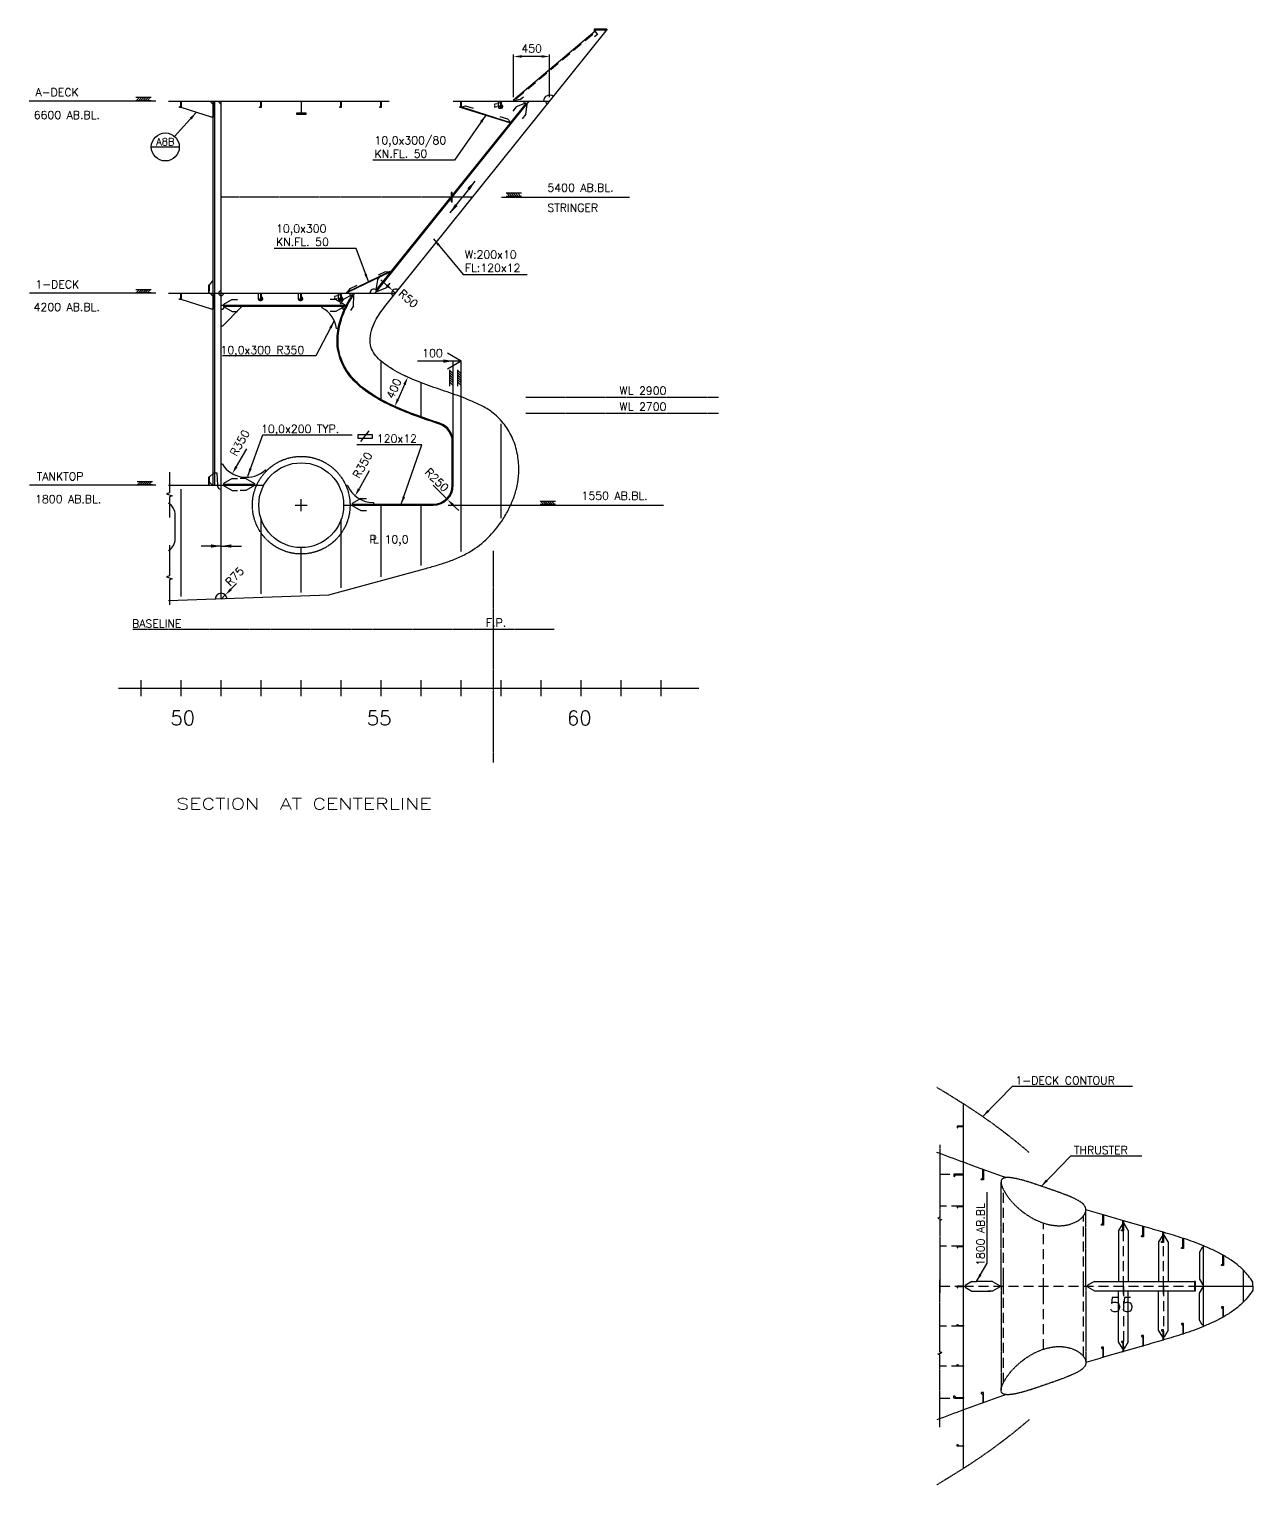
# Model space of a CAD drawing. Extents: x 53504 to 219407, y 25397 to 156081.
# Drawn here: x 164383 to 179676, y 85439 to 103633 of the extents above; entities that cross this region are included whole.
import ezdxf
from ezdxf.enums import TextEntityAlignment as Align

# ---------------------------------------------------------------- set-up
doc = ezdxf.new("R2010")
doc.units = 0
doc.header["$LTSCALE"] = 250
doc.linetypes.add('DASHED', pattern=[0.75, 0.5, -0.25])
doc.linetypes.add('PHANTOM', pattern=[2.1, 1.25, -0.2, 0.125, -0.2, 0.125, -0.2])
doc.layers.get('0').update_dxf_attribs({"linetype": 'CONTINUOUS'})
doc.layers.get('DEFPOINTS').update_dxf_attribs({"linetype": 'CONTINUOUS'})
for name, color, linetype in [('S0CO1', 1, 'CONTINUOUS'), ('S0CO2', 2, 'CONTINUOUS'), ('S0CO3', 3, 'CONTINUOUS'), ('S0CO5', 4, 'CONTINUOUS'), ('S0DA1', 1, 'DASHED'), ('S0DA2', 2, 'DASHED'), ('S0DA3', 3, 'DASHED'), ('S0PH1', 1, 'PHANTOM'), ('S0PH2', 2, 'PHANTOM'), ('S0TX2', 2, 'CONTINUOUS'), ('S0TX3', 3, 'CONTINUOUS')]:
    doc.layers.add(name, color=color, linetype=linetype)
doc.styles.add('18', font='romans', dxfattribs={"height": 180})
doc.styles.add('ROMANS', font='romans', dxfattribs={"height": 100})
doc.dimstyles.new('SHORT', dxfattribs={"dimscale": 0.5, "dimtxt": 2, "dimasz": 2, "dimexe": 0, "dimexo": 0, "dimgap": 100, "dimtad": 1, "dimdsep": 46, "dimtxsty": 'ROMANS', "dimblk1": 'PIL-1', "dimblk2": 'PIL-2', "dimsah": 1, "dimcen": 200, "dimclrd": 1, "dimclre": 1, "dimclrt": 2, "dimazin": 2, "dimtfac": 1, "dimtmove": 0, "dimatfit": 3, "dimfxl": 1, "dimtvp": 100, "dimtolj": 1, "dimarcsym": 0})
doc.dimstyles.get("Standard").update_dxf_attribs({"dimscale": 50, "dimtxt": 2, "dimasz": 2, "dimexe": 0.5, "dimexo": 1, "dimgap": 1, "dimtad": 1, "dimdsep": 46, "dimtxsty": 'ROMANS', "dimcen": 1.5, "dimclrd": 1, "dimclre": 1, "dimclrt": 2, "dimazin": 2, "dimtfac": 1, "dimtmove": 2, "dimatfit": 3, "dimfxl": 1, "dimtvp": 100, "dimtolj": 1, "dimarcsym": 0})

# ---------------------------------------------------------------- blocks, each defined once
blk = doc.blocks.new('HP80x7')
at = {"color": 0, "linetype": 'ByBlock'}
blk.add_lwpolyline([(17, -80, 0.773344), (19, -73), (8, -66, -0.267949), (6, -63), (6, 0), (0, 0), (0, -80), (17, -80)], format="xyb", dxfattribs=at)
blk = doc.blocks.new('snip')
at = {"color": 0, "linetype": 'ByBlock'}
for p, q in [((-75, -151), (-75, -221)), ((75, -151), (75, -221))]:
    blk.add_line(p, q, dxfattribs=at)
blk.add_lwpolyline([(75, -151), (13, -43), (-12, -43), (-75, -151)], dxfattribs=at)
blk = doc.blocks.new('HP-UTK-80-LUG')
at = {"color": 0, "linetype": 'ByBlock'}
for p, q in [((-86, -48), (-86, -54)), ((-86, -63), (-86, -69)), ((-54, -33), (-80, -40)), ((-54, -71), (-75, -77)), ((-6, -20), (-45, -30)), ((-6, -58), (-45, -69)), ((0, -10), (8, -2))]:
    blk.add_line(p, q, dxfattribs=at)
blk.add_lwpolyline([(-40, -6), (-40, -2), (-40, -48), (-40, -69, 0.414214), (-19, -90), (0, -90, 1), (0, -48)], format="xyb", dxfattribs=at)
for centre, start, end in [((-77, -48), 105, 180), ((-77, -69), 180, 285)]:
    blk.add_arc(centre, 8.33, start, end, dxfattribs=at)
blk = doc.blocks.new('HP-UTK-80-O')
at = {"color": 0, "linetype": 'ByBlock'}
blk.add_line((0, -10), (8, -2), dxfattribs=at)
blk.add_lwpolyline([(-40, -6), (-40, -2), (-40, -48), (-40, -69, 0.414214), (-19, -90), (0, -90, 1), (0, -48)], format="xyb", dxfattribs=at)
blk = doc.blocks.new('KNE250')
at = {"layer": 'S0CO1', "color": 0}
blk.add_lwpolyline([(40, 0), (250, 0), (250, -15), (15, -250), (0, -250), (0, -40, 0.414214)], format="xyb", close=True, dxfattribs=at)
blk = doc.blocks.new('SNIP-1')
at = {"color": 0, "linetype": 'PHANTOM'}
blk.add_lwpolyline([(0, 0), (0, -5), (87, -55), (287, -55)], dxfattribs=at)
blk = doc.blocks.new('HP160x7')
at = {"color": 0}
blk.add_lwpolyline([(0, 0), (0, -160), (23, -160, 0.767327), (26, -149), (10, -140, -0.267949), (7, -134), (7, 0)], format="xyb", close=True, dxfattribs=at)
blk = doc.blocks.new('DET2')
at = {"layer": 'S0TX3', "color": 1}
blk.add_line((-175, 0), (175, 0), dxfattribs=at)
blk.add_circle((0, 0), 175, dxfattribs=at)
at = {"layer": 'S0TX3', "color": 2, "style": 'ROMANS'}
for tag, p in [('DET1', (0, 20)), ('DET2', (0, -120))]:
    blk.add_attdef(tag, text='', height=90, dxfattribs=at).set_placement(p, align=Align.CENTER)
blk = doc.blocks.new('*X7')
at = {"color": 0}
for p, q in [((13410, 17177), (13450, 17217)), ((13439, 17177), (13479, 17217)), ((13467, 17177), (13507, 17217)), ((13495, 17177), (13535, 17217)), ((13523, 17177), (13563, 17217)), ((13552, 17177), (13592, 17217))]:
    blk.add_line(p, q, dxfattribs=at)
blk = doc.blocks.new('TYKK')
at = {"layer": 'S0CO1'}
for p, q in [((-2.04, 0.82), (2.04, 0.82)), ((-2.04, 0), (2.04, 0))]:
    blk.add_line(p, q, dxfattribs=at)
at = {"layer": 'S0CO1', "xscale": 0.0204, "yscale": 0.0204, "zscale": 0.0204}
blk.add_blockref('*X7', (-275.41, -350.41), dxfattribs=at)
blk = doc.blocks.new('*D190')
at = {"layer": 'DEFPOINTS', "color": 0, "transparency": 16777216}
for p in [(169433, 97933), (169610, 97756)]:
    blk.add_point(p, dxfattribs=at)
at = {"layer": 'S0CO1', "color": 1, "lineweight": -2, "transparency": 16777216}
for p, q in [((169433, 97933), (169610, 97756)), ((169680, 97685), (169751, 97615))]:
    blk.add_line(p, q, dxfattribs=at)
at = {"layer": 'S0CO1', "color": 1, "transparency": 16777216}
blk.add_solid([(169692, 97697), (169669, 97674), (169610, 97756)], dxfattribs=at)
at = {"layer": 'S0CO1', "color": 2, "transparency": 16777216, "insert": (169478, 97998), "char_height": 100, "attachment_point": 5, "rotation": 314.9086, "style": 'ROMANS'}
blk.add_mtext('\\A1;R250', dxfattribs=at)
blk = doc.blocks.new('*D191')
at = {"layer": 'DEFPOINTS', "color": 0, "transparency": 16777216}
for p in [(169115, 99284), (168953, 98918), (168953, 98918)]:
    blk.add_point(p, dxfattribs=at)
at = {"layer": 'S0CO1', "color": 1, "lineweight": -2, "transparency": 16777216}
for p, q in [((169074, 99192), (168993, 99009)), ((169069, 99304), (169092, 99294)), ((168907, 98938), (168930, 98928))]:
    blk.add_line(p, q, dxfattribs=at)
at = {"layer": 'S0CO1', "color": 1, "transparency": 16777216}
for points in [[(169059, 99199), (169089, 99185), (169115, 99284)], [(168978, 99016), (169008, 99002), (168953, 98918)]]:
    blk.add_solid(points, dxfattribs=at)
at = {"layer": 'S0CO1', "color": 2, "transparency": 16777216, "insert": (168942, 99141), "char_height": 100, "attachment_point": 5, "rotation": 66.1479, "style": 'ROMANS'}
blk.add_mtext('\\A1;400', dxfattribs=at)
blk = doc.blocks.new('PIL-1')
at = {"color": 0, "linetype": 'ByBlock'}
for q in [(173, 100), (173, -100), (546, 0)]:
    blk.add_line((0, 0), q, dxfattribs=at)
blk = doc.blocks.new('PIL-2')
at = {"color": 0, "linetype": 'ByBlock'}
blk.add_line((0, 0), (-250, 0), dxfattribs=at)
blk.add_solid([(-125, 21), (-125, -21), (0, 0)], dxfattribs=at)
blk = doc.blocks.new('*D192')
at = {"layer": 'DEFPOINTS', "color": 0, "transparency": 16777216}
for p in [(169683, 99484), (169783, 98986), (169683, 98471)]:
    blk.add_point(p, dxfattribs=at)
at = {"layer": 'S0CO1', "color": 1, "lineweight": -2, "transparency": 16777216}
for p, q in [((169682, 99484), (169252, 99484)), ((169683, 98471), (169683, 99484)), ((169783, 99484), (169683, 99484)), ((169783, 98986), (169783, 99484)), ((169784, 99484), (169785, 99484))]:
    blk.add_line(p, q, dxfattribs=at)
at = {"layer": 'S0CO1', "color": 1, "lineweight": -2, "transparency": 16777216, "rotation": 180}
blk.add_blockref('PIL-1', (169783, 99484), dxfattribs=at)
at = {"layer": 'S0CO1', "color": 1, "lineweight": -2, "transparency": 16777216}
blk.add_blockref('PIL-2', (169683, 99484), dxfattribs=at)
at = {"layer": 'S0CO1', "color": 2, "transparency": 16777216, "insert": (169424, 99584), "char_height": 100, "attachment_point": 5, "style": 'ROMANS'}
blk.add_mtext('\\A1;100', dxfattribs=at)
blk = doc.blocks.new('PILC')
at = {"color": 1, "linetype": 'ByBlock'}
blk.add_line((0, 0), (-250, 0), dxfattribs=at)
blk.add_solid([(-125, 21), (-125, -21), (0, 0)], dxfattribs=at)
blk = doc.blocks.new('PILD')
at = {"color": 1, "linetype": 'ByBlock'}
blk.add_line((0, 0), (250, 0), dxfattribs=at)
blk.add_solid([(125, 21), (125, -21), (0, 0)], dxfattribs=at)
blk = doc.blocks.new('PLT-MOT')
at = {"layer": 'S0CO1'}
for name, p in [('PILC', (-2, 0)), ('PILD', (3, 0))]:
    blk.add_blockref(name, p, dxfattribs=at)
blk = doc.blocks.new('PLDIM2')
at = {"layer": 'S0TX2', "style": 'ROMANS'}
for s, p in [('P', (-19, 0)), ('L', (23, 0))]:
    blk.add_text(s, height=100, dxfattribs=at).set_placement(p)
blk.add_attdef('XX.X', (168, -1), '', height=100, dxfattribs=at)
blk = doc.blocks.new('FLST-2')
at = {"layer": 'S0TX2', "color": 1}
for p, q in [((-222, 65), (-117, 198)), ((-256, 101), (-256, 151)), ((-256, 151), (-81, 151)), ((-81, 101), (-256, 101)), ((-81, 151), (-81, 101))]:
    blk.add_line(p, q, dxfattribs=at)
at = {"layer": 'S0TX2', "style": 'ROMANS'}
blk.add_attdef('FL.ST', (-20, 50), '', height=100, dxfattribs=at)
blk = doc.blocks.new('PLT-FORBI')
at = {"layer": 'S0CO1'}
for name, p in [('PILD', (-250, 0)), ('PILC', (250, 0))]:
    blk.add_blockref(name, p, dxfattribs=at)
blk = doc.blocks.new('*D193')
at = {"layer": 'DEFPOINTS', "color": 0, "transparency": 16777216}
for p in [(168926, 100367), (168963, 100333)]:
    blk.add_point(p, dxfattribs=at)
at = {"layer": 'S0CO1', "color": 1, "lineweight": -2, "transparency": 16777216}
for p, q in [((168851, 100433), (168777, 100500)), ((168963, 100333), (168926, 100367))]:
    blk.add_line(p, q, dxfattribs=at)
at = {"layer": 'S0CO1', "color": 1, "transparency": 16777216}
blk.add_solid([(168862, 100446), (168840, 100421), (168926, 100367)], dxfattribs=at)
at = {"layer": 'S0CO1', "color": 2, "transparency": 16777216, "insert": (169123, 100264), "char_height": 100, "attachment_point": 5, "rotation": 318.2509, "style": 'ROMANS'}
blk.add_mtext('\\A1;R50', dxfattribs=at)
blk = doc.blocks.new('*D194')
at = {"layer": 'DEFPOINTS', "color": 0, "transparency": 16777216}
for p in [(166783, 96507), (166835, 96561)]:
    blk.add_point(p, dxfattribs=at)
at = {"layer": 'S0CO1', "color": 1, "lineweight": -2, "transparency": 16777216}
for p, q in [((166905, 96633), (166974, 96705)), ((166783, 96507), (166835, 96561))]:
    blk.add_line(p, q, dxfattribs=at)
at = {"layer": 'S0CO1', "color": 1, "transparency": 16777216}
blk.add_solid([(166893, 96644), (166917, 96621), (166835, 96561)], dxfattribs=at)
at = {"layer": 'S0CO1', "color": 2, "transparency": 16777216, "insert": (166951, 96792), "char_height": 100, "attachment_point": 5, "rotation": 45.949, "style": 'ROMANS'}
blk.add_mtext('\\A1;R75', dxfattribs=at)
blk = doc.blocks.new('*D195')
at = {"layer": 'DEFPOINTS', "color": 0, "transparency": 16777216}
for p in [(170438, 103291), (170438, 102733), (170888, 102733)]:
    blk.add_point(p, dxfattribs=at)
at = {"layer": 'S0CO1', "color": 1, "lineweight": -2, "transparency": 16777216}
for p, q in [((170438, 102783), (170438, 103316)), ((170788, 103291), (170538, 103291)), ((170888, 102783), (170888, 103316))]:
    blk.add_line(p, q, dxfattribs=at)
at = {"layer": 'S0CO1', "color": 1, "transparency": 16777216}
for points in [[(170538, 103308), (170538, 103275), (170438, 103291)], [(170788, 103308), (170788, 103275), (170888, 103291)]]:
    blk.add_solid(points, dxfattribs=at)
at = {"layer": 'S0CO1', "color": 2, "transparency": 16777216, "insert": (170663, 103391), "char_height": 100, "attachment_point": 5, "style": 'ROMANS'}
blk.add_mtext('\\A1;450', dxfattribs=at)
blk = doc.blocks.new('*D196')
at = {"layer": 'DEFPOINTS', "color": 0, "transparency": 16777216}
for p in [(167099, 98389), (166923, 98078)]:
    blk.add_point(p, dxfattribs=at)
at = {"layer": 'S0CO1', "color": 1, "lineweight": -2, "transparency": 16777216}
blk.add_line((167099, 98389), (166972, 98165), dxfattribs=at)
at = {"layer": 'S0CO1', "color": 1, "transparency": 16777216}
blk.add_solid([(166958, 98173), (166987, 98157), (166923, 98078)], dxfattribs=at)
at = {"layer": 'S0CO1', "color": 2, "transparency": 16777216, "insert": (167015, 98462), "char_height": 100, "attachment_point": 5, "rotation": 60.6207, "style": 'ROMANS'}
blk.add_mtext('\\A1;R350', dxfattribs=at)
blk = doc.blocks.new('*D197')
at = {"layer": 'DEFPOINTS', "color": 0, "transparency": 16777216}
for p in [(168633, 98112), (168457, 97800)]:
    blk.add_point(p, dxfattribs=at)
at = {"layer": 'S0CO1', "color": 1, "lineweight": -2, "transparency": 16777216}
blk.add_line((168633, 98112), (168506, 97887), dxfattribs=at)
at = {"layer": 'S0CO1', "color": 1, "transparency": 16777216}
blk.add_solid([(168492, 97896), (168521, 97879), (168457, 97800)], dxfattribs=at)
at = {"layer": 'S0CO1', "color": 2, "transparency": 16777216, "insert": (168549, 98184), "char_height": 100, "attachment_point": 5, "rotation": 60.6207, "style": 'ROMANS'}
blk.add_mtext('\\A1;R350', dxfattribs=at)
blk = doc.blocks.new('HP120x8')
at = {"color": 0}
blk.add_lwpolyline([(0, 0), (0, -120), (24, -120, 0.767327), (27, -109), (10, -99, -0.267949), (8, -95), (8, 0)], format="xyb", close=True, dxfattribs=at)

msp = doc.modelspace()

# ---------------------------------------------------------------- linework, layer by layer
at = {"color": 0, "linetype": 'Continuous'}
for p, q in [((176558.523, 87822.93), (176558.523, 88022.93)), ((177058.523, 87822.93), (177058.523, 88022.93)), ((177558.523, 87822.93), (177558.523, 88022.93)), ((178058.523, 87822.93), (178058.523, 88022.93)), ((178558.523, 87822.93), (178558.523, 88022.93)), ((179058.523, 87822.93), (179058.523, 88022.93)), ((179558.523, 87822.93), (179558.523, 88022.93))]:
    msp.add_line(p, q, dxfattribs=at)
at = {"layer": 'S0CO1', "color": 0}
for p, q in [((170437.767, 102750.493), (171453.642, 103605.598)), ((168706.916, 100333.241), (170631.409, 102733.241)), ((168721.489, 100370.596), (170592.575, 102703.993)), ((169783.275, 102653.241), (170397.073, 102460.186)), ((169785.675, 102660.872), (170399.473, 102467.818)), ((170437.767, 102750.493), (170437.767, 102733.241)), ((170286.71, 101533.241), (171883.825, 101533.241)), ((165968.436, 100333.241), (164385.992, 100333.241)), ((168041.666, 100171.241), (168041.666, 100151.241)), ((168244.28, 99887.488), (168224.582, 99890.947)), ((166798.275, 98195.241), (166783.275, 98195.241)), ((167338.155, 98123.704), (167349.678, 98112.302)), ((165968.436, 97933.241), (164385.992, 97933.241)), ((166783.275, 97933.241), (167315.942, 97933.241)), ((166810.391, 97945.241), (167199.742, 97945.241)), ((168363.443, 97928.812), (168345.025, 97921.016)), ((167783.275, 97608.241), (167783.275, 97758.241)), ((168685.758, 97715.241), (168685.758, 97695.241)), ((167708.275, 97683.241), (167858.275, 97683.241)), ((169621.41, 97683.241), (172309.932, 97683.241)), ((177998.523, 88563.677), (177998.523, 87982.93)), ((178118.523, 88563.677), (178118.523, 87982.93)), ((178498.523, 88419.328), (178498.523, 87982.93)), ((178618.523, 88419.328), (178618.523, 87982.93)), ((176367.868, 87981.075), (176220.633, 87981.075)), ((177694.808, 87982.93), (178958.523, 87982.93)), ((176220.633, 87861.075), (176395.78, 87861.075)), ((177694.808, 87862.93), (178958.523, 87862.93)), ((177998.523, 87282.184), (177998.523, 87862.93)), ((178118.523, 87282.184), (178118.523, 87862.93)), ((178498.523, 87426.532), (178498.523, 87862.93)), ((178618.523, 87426.532), (178618.523, 87862.93))]:
    msp.add_line(p, q, dxfattribs=at)
for points in [[(171453.642, 103605.598), (171485.31, 103566.905), (171448.665, 103536.914)], [(166683.275, 102733.241), (166683.275, 102533.241), (166663.275, 102533.241), (166283.275, 102653.241)], [(170437.767, 102750.493), (170444.964, 102743.461), (170523.913, 102756.387), (170559.56, 102785.562)], [(166683.275, 100483.241), (166672.123, 100483.241), (166633.275, 100433.241), (166633.275, 100363.241)], [(168351.535, 100333.241), (168351.535, 100346.948), (168893.447, 100606.981), (168904.061, 100598.369)], [(168366.239, 100344.695), (168886.004, 100594.101)], [(166683.275, 100333.241), (166683.275, 100133.241), (166663.275, 100133.241), (166283.275, 100253.241)], [(179058.523, 88404.885), (179043.523, 88404.885), (179008.523, 88348.36), (179008.523, 88010.827), (179049.219, 87939.039), (179058.523, 87939.039)], [(179058.523, 87440.976), (179043.523, 87440.976), (179008.523, 87497.5), (179008.523, 87835.033), (179049.219, 87906.822), (179058.523, 87906.822)]]:
    msp.add_lwpolyline(points, dxfattribs=at)
at = {"layer": 'S0CO1', "color": 0, "flags": 128}
for points in [[(166683.275, 100333.241), (166683.275, 102733.241)], [(166703.275, 100333.241), (166703.275, 102733.241)], [(166683.275, 97933.241), (166683.275, 100333.241)], [(166703.275, 97933.241), (166703.275, 100333.241)], [(166783.275, 100183.241), (168347.851, 100183.241)], [(166810.391, 100171.241), (168322.513, 100171.241)]]:
    msp.add_lwpolyline(points, dxfattribs=at)
at = {"layer": 'S0CO1', "color": 0}
for points in [[(166633.275, 100333.241), (166633.275, 100433.241), (166625.275, 100433.241), (166625.275, 100333.241)], [(166633.275, 97933.241), (166633.275, 98033.241), (166625.275, 98033.241), (166625.275, 97933.241)]]:
    msp.add_lwpolyline(points, close=True, dxfattribs=at)
at = {"layer": 'S0CO1', "color": 0, "flags": 128}
for points in [[(168420.391, 97695.241), (169433.275, 97695.241, 0.414213562), (169671.275, 97933.241), (169671.275, 98471.165, 0.315727967), (169514.327, 98694.938, 0.000357478), (169509.793, 98696.458, -0.005625), (169235.707, 98791.542, -0.017773), (168947.937, 98906.721, -0.04215), (168640.84, 99074.705, -0.024785), (168525.894, 99159.279, -0.054326), (168391.668, 99295.418, -0.068981), (168282.768, 99480.431, -0.098877), (168231.275, 99738.222, -0.071149), (168265.85, 99980.042, -0.046315), (168340.802, 100169.54, -0.030762), (168421.335, 100306.757, -0.000460436), (168423.453, 100309.898, -0.000460436)], [(168313.275, 97683.241), (169433.275, 97683.241, 0.414213562), (169683.275, 97933.241), (169683.275, 98471.165, 0.315884126), (169518.28, 98706.269, 0.000367818), (169513.598, 98707.838, -0.005625), (169239.768, 98802.834, -0.017773), (168952.789, 98917.696, -0.04215), (168647.464, 99084.711, -0.024785), (168533.475, 99168.581, -0.054326), (168401.075, 99302.868, -0.068981), (168293.847, 99485.04, -0.098877), (168243.275, 99738.222, -0.071149), (168277.369, 99976.679, -0.046315), (168351.505, 100164.114, -0.030762), (168431.291, 100300.058, -0.004922108), (168454.092, 100333.241, -0.004922108)]]:
    msp.add_lwpolyline(points, format="xyb", dxfattribs=at)
at = {"layer": 'S0CO1', "color": 0, "linetype": 'Continuous'}
for points in [[(166136.173, 98096.1), (166136.173, 97836.882), (166101.829, 97824.382), (166170.516, 97799.382), (166136.173, 97786.882), (166136.173, 97527.664)], [(166135.489, 97184.968), (166135.489, 96799.148), (166101.146, 96786.648), (166169.833, 96761.648), (166135.489, 96749.148), (166135.489, 96437.19)]]:
    msp.add_lwpolyline(points, dxfattribs=at)
at = {"layer": 'S0CO1', "color": 0}
for points in [[(166743.277, 97933.241), (166733.277, 98083.241), (166688.277, 98083.241), (166633.275, 98033.241), (166633.275, 97963.241, -0.414213562), (166663.275, 97933.241)], [(166126.135, 97116.668, 0.258394427), (166208.275, 97264.999), (166208.275, 97558.241, 0.258394427), (166126.135, 97706.572, 0.258394427)]]:
    msp.add_lwpolyline(points, format="xyb", dxfattribs=at)
for centre, radius, start, end in [((171603.842, 103626.241), 30, 179.999994, 231.2749331), ((170887.768, 102733.241), 75, 51.2738807, 180), ((166683.275, 102733.241), 30, 180, 270), ((166783.275, 102733.241), 30, 180, 270), ((166783.275, 102733.241), 30, 180, 270), ((166783.275, 102733.241), 30, 180, 270), ((170616.028, 102733.241), 50, 180, 231.2748514), ((170887.768, 102733.241), 50, 180, 231.2748514), ((166683.275, 100333.241), 30, 180, 270), ((166783.275, 100333.241), 30, 90, 0), ((168439.636, 100333.241), 50, 180, 235.748862), ((168691.535, 100333.241), 50, 51.2748514, 180), ((168963.275, 100333.241), 50, 51.2748283, 231.016195), ((167873.726, 99839.24), 354.645, 8.3836384, 61.612969), ((168341.666, 100171.241), 50, 180, 244.3166588), ((167098.688, 98389.451), 357.723, 212.8817093, 312.022307), ((166783.275, 97933.241), 50, 180, 270), ((168685.758, 98065.241), 350, 202.9418014, 270), ((166783.275, 96507.108), 75, 1.9644587, 181.9644587)]:
    msp.add_arc(centre, radius, start, end, dxfattribs=at)
at = {"layer": 'S0CO2', "color": 0}
for points in [[(167723.275, 102571.241), (167843.275, 102571.241), (167843.275, 102583.241), (167723.275, 102583.241)], [(169657.163, 101473.241), (169669.163, 101473.241), (169669.163, 101593.241), (169657.163, 101593.241)], [(178946.523, 87862.93), (178958.523, 87862.93), (178958.523, 87982.93), (178946.523, 87982.93)]]:
    msp.add_lwpolyline(points, close=True, dxfattribs=at)
for points in [[(176308.523, 89379.18), (176308.523, 89251.808), (176288.023, 89251.808, -0.767326988), (176285.023, 89263.004), (176299.023, 89272.53, 0.267949192), (176301.523, 89276.861), (176301.523, 89379.18)], [(177808.523, 88812.526), (177808.523, 88685.154), (177788.023, 88685.154, -0.767326988), (177785.023, 88696.35), (177799.023, 88705.876, 0.267949192), (177801.523, 88710.206), (177801.523, 88812.526)], [(178058.523, 88740.235), (178058.523, 88612.863), (178038.023, 88612.863, -0.767326988), (178035.023, 88624.059), (178049.023, 88633.585, 0.267949192), (178051.523, 88637.915), (178051.523, 88740.235)], [(178308.629, 88668.422), (178308.629, 88541.049), (178288.129, 88541.049, -0.767326988), (178285.129, 88552.246), (178299.129, 88561.772, 0.267949192), (178301.629, 88566.102), (178301.629, 88668.422)], [(178558.523, 88595.886), (178558.523, 88468.514), (178538.023, 88468.514, -0.767326988), (178535.023, 88479.71), (178549.023, 88489.236, 0.267949192), (178551.523, 88493.567), (178551.523, 88595.886)], [(178809.23, 88518.935), (178809.23, 88391.563), (178788.73, 88391.563, -0.767326988), (178785.73, 88402.759), (178799.73, 88412.285, 0.267949192), (178802.23, 88416.615), (178802.23, 88518.935)], [(179308.523, 88306.993), (179308.523, 88179.621), (179288.023, 88179.621, -0.767326988), (179285.023, 88190.817), (179299.023, 88200.343, 0.267949192), (179301.523, 88204.673), (179301.523, 88306.993)], [(179308.523, 87538.867), (179308.523, 87666.24), (179288.023, 87666.24, 0.767326988), (179285.023, 87655.043), (179299.023, 87645.517, -0.267949192), (179301.523, 87641.187), (179301.523, 87538.867)], [(178558.523, 87249.974), (178558.523, 87377.346), (178538.023, 87377.346, 0.767326988), (178535.023, 87366.15), (178549.023, 87356.624, -0.267949192), (178551.523, 87352.294), (178551.523, 87249.974)], [(178809.23, 87326.926), (178809.23, 87454.298), (178788.73, 87454.298, 0.767326988), (178785.73, 87443.102), (178799.73, 87433.575, -0.267949192), (178802.23, 87429.245), (178802.23, 87326.926)], [(177808.523, 87033.334), (177808.523, 87160.707), (177788.023, 87160.707, 0.767326988), (177785.023, 87149.51), (177799.023, 87139.984, -0.267949192), (177801.523, 87135.654), (177801.523, 87033.334)], [(178058.523, 87105.625), (178058.523, 87232.998), (178038.023, 87232.998, 0.767326988), (178035.023, 87221.801), (178049.023, 87212.275, -0.267949192), (178051.523, 87207.945), (178051.523, 87105.625)], [(178308.629, 87177.439), (178308.629, 87304.811), (178288.129, 87304.811, 0.767326988), (178285.129, 87293.615), (178299.129, 87284.089, -0.267949192), (178301.629, 87279.758), (178301.629, 87177.439)], [(176308.523, 86466.68), (176308.523, 86594.052), (176288.023, 86594.052, 0.767326988), (176285.023, 86582.856), (176299.023, 86573.33, -0.267949192), (176301.523, 86569), (176301.523, 86466.68)]]:
    msp.add_lwpolyline(points, format="xyb", close=True, dxfattribs=at)
at = {"layer": 'S0CO3', "color": 0, "flags": 128}
for points in [[(168783.275, 99002.125), (168783.275, 99481.033)], [(169283.275, 98787.278), (169283.275, 99213.556)], [(169783.275, 97104.753), (169783.275, 98986.207)], [(170283.275, 97522.312), (170283.275, 98700.113)], [(166283.275, 96539.987), (166283.275, 97883.241)], [(168783.275, 96788.788), (168783.275, 97683.241)], [(169283.275, 96928.955), (169283.275, 97683.241)], [(167283.275, 96574.287), (167283.275, 97507.457)], [(168283.275, 96648.62), (168283.275, 97507.457)], [(167783.275, 96591.437), (167783.275, 97153.241)]]:
    msp.add_lwpolyline(points, dxfattribs=at)
at = {"layer": 'S0CO5', "color": 0}
for p, q in [((167783.275, 102733.241), (167783.275, 102583.241)), ((169925.522, 101533.241), (169670.522, 101533.241)), ((176058.523, 85644.227), (176058.523, 90201.634)), ((179058.523, 87419.016), (179058.523, 88426.845)), ((179558.523, 87725.219), (179558.523, 88120.641)), ((178958.523, 87922.93), (179675.982, 87922.93))]:
    msp.add_line(p, q, dxfattribs=at)
at = {"layer": 'S0CO5', "color": 0, "flags": 128}
for points in [[(166126.135, 96492.853), (168128.275, 96562.131), (169323.275, 96888.241, 0.00445), (169480.246, 96932.581, 0.01636), (169635.238, 96983.41, 0.022316), (169785.769, 97046.033, 0.034242), (169928.275, 97125.241, 0.057672), (170138.451, 97299.05, 0.048581), (170307.275, 97513.241, 0.028422), (170387.599, 97655.627, 0.034209), (170449.51, 97806.93, 0.037115), (170489.275, 97965.431, 0.042923), (170503.275, 98128.241, 0.048516), (170483.92, 98327.272, 0.054965), (170424.115, 98518.089, 0.05818), (170323.131, 98690.515, 0.064678), (170183.275, 98833.241, 0.046818), (170048.494, 98920.166, 0.020439), (169903.275, 98988.241, 0.0187), (169640.441, 99087.194, -0.005625), (169375.111, 99179.241, -0.017773), (169114.527, 99283.539, -0.04215), (168868.275, 99418.241, -0.024785), (168786.201, 99478.629, -0.054326), (168714.662, 99551.189, -0.068981), (168663.162, 99638.686, -0.098877), (168643.275, 99738.241, -0.071149), (168661.338, 99864.571, -0.046315), (168708.275, 99983.241, -0.030762), (168763.168, 100076.769, -0.016483), (168826.633, 100164.704, -0.009352), (168894.58, 100249.276, 0.004923), (168963.275, 100333.241), (171609.455, 103633.241)], [(176591.215, 89278.658), (176558.523, 89290.129, -0.001454), (176372.978, 89356.022, -0.001365), (176187.793, 89422.93), (176058.523, 89470.31, -0.002221072), (175725.249, 89594.803, -0.002221072)], [(179675.982, 87922.93), (179675.982, 87972.93, 0.053613), (179558.523, 88120.641, 0.038332), (179449.105, 88215.69, 0.027182), (179328.213, 88295.636, 0.021619), (179200.039, 88363.463, 0.01047), (179067.777, 88422.93), (179063.152, 88424.891), (179058.523, 88426.845, 0.02215), (178810.908, 88518.418, 0.006063), (178558.523, 88595.886, 0.001597), (178308.629, 88668.422), (178058.523, 88740.235), (177823.363, 88808.21, -0.001604), (177588.523, 88877.281)], [(179675.982, 87922.93), (179675.982, 87872.93, -0.053613), (179558.523, 87725.219, -0.038332), (179449.105, 87630.17, -0.027182), (179328.213, 87550.224, -0.021619), (179200.039, 87482.397, -0.01047), (179067.777, 87422.93), (179063.152, 87420.969), (179058.523, 87419.016, -0.02215), (178810.908, 87327.442, -0.006063), (178558.523, 87249.974, -0.001597), (178308.629, 87177.439), (178058.523, 87105.625), (177823.363, 87037.651, 0.001604), (177588.523, 86968.58)], [(176591.215, 86567.203), (176558.523, 86555.731, 0.001454), (176372.978, 86489.838, 0.001365), (176187.793, 86422.93), (176058.523, 86375.551, 0.002221072), (175725.249, 86251.057, 0.002221072)]]:
    msp.add_lwpolyline(points, format="xyb", dxfattribs=at)
for points in [[(166126.135, 102733.241), (168883.275, 102733.241)], [(166783.275, 96507.108), (166783.275, 102733.241)], [(169683.275, 102733.241), (170887.768, 102733.241)], [(166126.135, 100333.241), (168963.275, 100333.241)], [(166126.135, 97933.241), (166783.275, 97933.241)]]:
    msp.add_lwpolyline(points, dxfattribs=at)
at = {"layer": 'S0CO5', "color": 0}
msp.add_circle((167783.275, 97683.241), 530, dxfattribs=at)
at = {"layer": 'S0DA1', "color": 0}
for p, q in [((170470.517, 102764.374), (171459.975, 103597.859)), ((176034.523, 88922.93), (175763.254, 88922.93)), ((176034.523, 88422.93), (175763.254, 88422.93)), ((176034.523, 87422.93), (175763.254, 87422.93)), ((176034.523, 86922.93), (175763.254, 86922.93))]:
    msp.add_line(p, q, dxfattribs=at)
at = {"layer": 'S0DA2', "color": 0}
for p, q in [((176558.523, 86716.053), (176558.523, 89129.808)), ((177558.523, 87044.865), (177558.523, 88800.995)), ((177058.523, 87134.788), (177058.523, 88711.073)), ((178058.523, 87922.93), (178058.523, 88740.235)), ((178558.523, 87922.93), (178558.523, 88595.886)), ((178058.523, 87922.93), (178058.523, 87105.625)), ((178558.523, 87922.93), (178558.523, 87249.974))]:
    msp.add_line(p, q, dxfattribs=at)
at = {"layer": 'S0DA3', "color": 0}
for p, q in [((175763.254, 89322.93), (176058.523, 89322.93)), ((175763.254, 87922.93), (176058.523, 87922.93)), ((176058.523, 87922.93), (178958.523, 87922.93)), ((175763.254, 86522.93), (176058.523, 86522.93))]:
    msp.add_line(p, q, dxfattribs=at)
at = {"layer": 'S0PH1', "color": 0, "ltscale": 0.02}
for p, q in [((170590.448, 99033.241), (172998.194, 99033.241)), ((170590.448, 98833.241), (172998.194, 98833.241)), ((170183.275, 97114.412), (170183.275, 94469.161)), ((165679.618, 96133.241), (170942.292, 96133.241)), ((176528.523, 87922.93), (176528.523, 89224.088)), ((177588.523, 87922.93), (177588.523, 88877.281)), ((176528.523, 87922.93), (176528.523, 86621.773)), ((177588.523, 87922.93), (177588.523, 86968.58))]:
    msp.add_line(p, q, dxfattribs=at)
at = {"layer": 'S0PH1', "color": 0, "ltscale": 0.02, "flags": 128}
for points in [[(176878.437, 89593.485, 0.01728236), (176518.523, 89883.342, 0.018682), (176067.623, 90195.824, 0.008122695), (175725.249, 90406.874, 0.008122695)], [(176878.437, 86252.375, -0.01728236), (176518.523, 85962.519, -0.018682), (176067.623, 85650.037, -0.008122695), (175725.249, 85438.986, -0.008122695)]]:
    msp.add_lwpolyline(points, format="xyb", dxfattribs=at)
at = {"layer": 'S0PH1', "color": 0, "ltscale": 0.02}
for points in [[(175763.254, 89687.15), (175763.254, 88782.323), (175737.496, 88772.948), (175789.012, 88754.198), (175763.254, 88744.823), (175763.254, 87839.997)], [(175763.254, 86158.71), (175763.254, 87063.537), (175737.496, 87072.912), (175789.012, 87091.662), (175763.254, 87101.037), (175763.254, 88005.864)]]:
    msp.add_lwpolyline(points, dxfattribs=at)
at = {"layer": 'S0PH1', "color": 0, "ltscale": 0.02, "flags": 128}
for points in [[(177588.541, 88876.902), (177588.134, 88885.577), (177586.949, 88893.797), (177584.978, 88901.865), (177582.343, 88909.455), (177579.004, 88916.786), (177577.332, 88919.889), (177575.552, 88922.93), (177571.814, 88928.697), (177567.627, 88934.399), (177563.265, 88939.716), (177558.523, 88944.949), (177554.017, 88949.482), (177549.34, 88953.843), (177543.771, 88958.693), (177537.875, 88963.475), (177532.004, 88967.952), (177525.855, 88972.406), (177515.791, 88979.267), (177505.035, 88986.092), (177498.601, 88989.936), (177491.98, 88993.715), (177479.806, 89000.356), (177468.384, 89006.326), (177456.517, 89012.268), (177442.623, 89018.956), (177428.148, 89025.676), (177413.328, 89032.3), (177398.05, 89038.862), (177381.986, 89045.554), (177365.435, 89052.308), (177352.088, 89057.65), (177338.523, 89062.986), (177320.834, 89069.836), (177302.748, 89076.742), (177284.293, 89083.689), (177265.498, 89090.659), (177246.39, 89097.639), (177226.998, 89104.614), (177213.043, 89109.565), (177199.025, 89114.481), (177179.07, 89121.43), (177158.931, 89128.434), (177138.642, 89135.481), (177118.232, 89142.551), (177097.732, 89149.645), (177078.103, 89156.422), (177058.523, 89163.176), (177037.939, 89170.251), (177017.382, 89177.284), (176996.89, 89184.263), (176976.49, 89191.179), (176956.213, 89198.023), (176937.674, 89204.253), (176919.363, 89210.381), (176899.603, 89216.878), (176880.084, 89223.096), (176860.834, 89229.037), (176841.882, 89234.699), (176823.257, 89240.086), (176804.988, 89245.201), (176791.619, 89248.838), (176778.523, 89252.314), (176761.256, 89256.725), (176744.437, 89260.799), (176732.011, 89263.669), (176719.916, 89266.349), (176704.334, 89269.546), (176689.287, 89272.288), (176674.902, 89274.594), (176667.623, 89275.644), (176660.529, 89276.594), (176647.234, 89278.106), (176636.566, 89279.034), (176625.922, 89279.708), (176614.355, 89279.99), (176603.459, 89279.678), (176597.185, 89279.245), (176591.191, 89278.655), (176585.238, 89277.873), (176579.341, 89276.878), (176573.47, 89275.602), (176567.707, 89274), (176563.062, 89272.43), (176558.523, 89270.589), (176552.791, 89267.701), (176547.39, 89264.28), (176542.646, 89260.45), (176540.25, 89258.076), (176538.043, 89255.546), (176534.648, 89250.727), (176531.937, 89245.493), (176530.002, 89240.091), (176528.892, 89235.116), (176528.507, 89223.601)], [(176528.523, 89224.088), (176528.922, 89216.596), (176529.701, 89209.521), (176530.886, 89202.409), (176532.291, 89196.012), (176534.009, 89189.613), (176535.894, 89183.478), (176538.043, 89177.075), (176542.32, 89165.554), (176544.812, 89159.382), (176547.498, 89153.101), (176552.715, 89141.658), (176558.523, 89129.808), (176561.109, 89124.787), (176563.75, 89119.795), (176571.5, 89105.758), (176579.424, 89092.257), (176587.945, 89078.576), (176597.767, 89063.626), (176606.134, 89051.417), (176614.902, 89039.104), (176626.502, 89023.483), (176638.754, 89007.728), (176650.591, 88993.172), (176662.9, 88978.68), (176676.898, 88962.978), (176691.472, 88947.482), (176703.715, 88935.085), (176716.257, 88922.93), (176724.234, 88915.468), (176732.306, 88908.114), (176748.685, 88893.67), (176765.623, 88879.324), (176783, 88865.196), (176800.795, 88851.317), (176818.978, 88837.724), (176837.523, 88824.445), (176856.402, 88811.507), (176875.388, 88799.062), (176894.568, 88787.043), (176914.269, 88775.37), (176934.187, 88764.339), (176954.293, 88753.954), (176974.556, 88744.216), (176994.947, 88735.126), (177015.433, 88726.682), (177035.984, 88718.882), (177047.279, 88714.872), (177058.523, 88711.073), (177079.111, 88704.652), (177099.666, 88698.954), (177120.16, 88693.961), (177140.56, 88689.658), (177160.836, 88686.029), (177180.959, 88683.055), (177196.519, 88681.179), (177212.056, 88679.67), (177231.644, 88678.383), (177250.97, 88677.868), (177270.007, 88678.091), (177288.722, 88679.018), (177307.093, 88680.614), (177325.088, 88682.843), (177342.679, 88685.667), (177355.58, 88688.15), (177368.361, 88690.959), (177384.83, 88695.14), (177400.804, 88699.85), (177416.265, 88705.043), (177427.207, 88709.108), (177437.994, 88713.442), (177452.08, 88719.693), (177465.57, 88726.411), (177478.447, 88733.536), (177490.474, 88740.867), (177496.404, 88744.736), (177502.144, 88748.652), (177513.074, 88756.637), (177521.283, 88763.146), (177529.23, 88769.906), (177538.338, 88778.371), (177546.025, 88786.286), (177553.297, 88794.528), (177555.943, 88797.736), (177558.523, 88800.995), (177564.392, 88808.996), (177569.806, 88817.263), (177574.72, 88825.885), (177576.965, 88830.353), (177579.004, 88834.793), (177581.181, 88840.086), (177583.115, 88845.449), (177584.789, 88850.924), (177586.16, 88856.458), (177587.703, 88865.365), (177588.289, 88871.323), (177588.523, 88877.281)], [(176528.523, 86621.773), (176528.922, 86629.265), (176529.701, 86636.339), (176530.886, 86643.452), (176532.291, 86649.848), (176534.009, 86656.247), (176535.894, 86662.382), (176538.043, 86668.786), (176542.32, 86680.307), (176544.812, 86686.478), (176547.498, 86692.76), (176552.715, 86704.202), (176558.523, 86716.053), (176561.109, 86721.073), (176563.75, 86726.066), (176571.5, 86740.102), (176579.424, 86753.603), (176587.945, 86767.285), (176597.767, 86782.235), (176606.134, 86794.443), (176614.902, 86806.757), (176626.502, 86822.378), (176638.754, 86838.133), (176650.591, 86852.688), (176662.9, 86867.18), (176676.898, 86882.883), (176691.472, 86898.379), (176703.715, 86910.775), (176716.257, 86922.93), (176724.234, 86930.392), (176732.306, 86937.746), (176748.685, 86952.19), (176765.623, 86966.536), (176783, 86980.665), (176800.795, 86994.543), (176818.978, 87008.137), (176837.523, 87021.416), (176856.402, 87034.353), (176875.388, 87046.799), (176894.568, 87058.818), (176914.269, 87070.491), (176934.187, 87081.522), (176954.293, 87091.906), (176974.556, 87101.644), (176994.947, 87110.734), (177015.433, 87119.178), (177035.984, 87126.979), (177047.279, 87130.988), (177058.523, 87134.788), (177079.111, 87141.208), (177099.666, 87146.907), (177120.16, 87151.9), (177140.56, 87156.202), (177160.836, 87159.831), (177180.959, 87162.805), (177196.519, 87164.682), (177212.056, 87166.191), (177231.644, 87167.477), (177250.97, 87167.992), (177270.007, 87167.769), (177288.722, 87166.842), (177307.093, 87165.246), (177325.088, 87163.017), (177342.679, 87160.193), (177355.58, 87157.711), (177368.361, 87154.902), (177384.83, 87150.72), (177400.804, 87146.01), (177416.265, 87140.817), (177427.207, 87136.752), (177437.994, 87132.418), (177452.08, 87126.167), (177465.57, 87119.45), (177478.447, 87112.324), (177490.474, 87104.994), (177496.404, 87101.124), (177502.144, 87097.209), (177513.074, 87089.223), (177521.283, 87082.715), (177529.23, 87075.955), (177538.338, 87067.49), (177546.025, 87059.574), (177553.297, 87051.332), (177555.943, 87048.124), (177558.523, 87044.865), (177564.392, 87036.864), (177569.806, 87028.597), (177574.72, 87019.976), (177576.965, 87015.507), (177579.004, 87011.068), (177581.181, 87005.775), (177583.115, 87000.412), (177584.789, 86994.937), (177586.16, 86989.402), (177587.703, 86980.495), (177588.289, 86974.538), (177588.523, 86968.58)], [(177588.541, 86968.959), (177588.134, 86960.284), (177586.949, 86952.064), (177584.978, 86943.995), (177582.343, 86936.406), (177579.004, 86929.075), (177577.332, 86925.972), (177575.552, 86922.93), (177571.814, 86917.163), (177567.627, 86911.461), (177563.265, 86906.144), (177558.523, 86900.912), (177554.017, 86896.378), (177549.34, 86892.017), (177543.771, 86887.168), (177537.875, 86882.385), (177532.004, 86877.908), (177525.855, 86873.454), (177515.791, 86866.593), (177505.035, 86859.769), (177498.601, 86855.924), (177491.98, 86852.145), (177479.806, 86845.504), (177468.384, 86839.535), (177456.517, 86833.593), (177442.623, 86826.904), (177428.148, 86820.184), (177413.328, 86813.56), (177398.05, 86806.998), (177381.986, 86800.306), (177365.435, 86793.553), (177352.088, 86788.21), (177338.523, 86782.874), (177320.834, 86776.024), (177302.748, 86769.118), (177284.293, 86762.172), (177265.498, 86755.201), (177246.39, 86748.221), (177226.998, 86741.246), (177213.043, 86736.295), (177199.025, 86731.379), (177179.07, 86724.43), (177158.931, 86717.426), (177138.642, 86710.379), (177118.232, 86703.309), (177097.732, 86696.215), (177078.103, 86689.438), (177058.523, 86682.685), (177037.939, 86675.61), (177017.382, 86668.577), (176996.89, 86661.597), (176976.49, 86654.681), (176956.213, 86647.837), (176937.674, 86641.607), (176919.363, 86635.48), (176899.603, 86628.982), (176880.084, 86622.764), (176860.834, 86616.824), (176841.882, 86611.161), (176823.257, 86605.774), (176804.988, 86600.659), (176791.619, 86597.023), (176778.523, 86593.547), (176761.256, 86589.136), (176744.437, 86585.062), (176732.011, 86582.192), (176719.916, 86579.511), (176704.334, 86576.314), (176689.287, 86573.573), (176674.902, 86571.267), (176667.623, 86570.216), (176660.529, 86569.267), (176647.234, 86567.755), (176636.566, 86566.827), (176625.922, 86566.152), (176614.355, 86565.871), (176603.459, 86566.182), (176597.185, 86566.616), (176591.191, 86567.205), (176585.238, 86567.987), (176579.341, 86568.982), (176573.47, 86570.258), (176567.707, 86571.861), (176563.062, 86573.431), (176558.523, 86575.272), (176552.791, 86578.16), (176547.39, 86581.58), (176542.646, 86585.411), (176540.25, 86587.784), (176538.043, 86590.315), (176534.648, 86595.133), (176531.937, 86600.367), (176530.002, 86605.769), (176528.892, 86610.744), (176528.507, 86622.26)]]:
    msp.add_lwpolyline(points, dxfattribs=at)
at = {"layer": 'S0PH1', "color": 0, "ltscale": 0.02}
msp.add_circle((167783.275, 97683.241), 610, dxfattribs=at)
at = {"layer": 'S0PH2', "color": 0, "ltscale": 0.02}
msp.add_line((169641.312, 101533.241), (166783.275, 101533.241), dxfattribs=at)
at = {"layer": 'S0TX2', "color": 0}
msp.add_line((165968.436, 102733.241), (164382.992, 102733.241), dxfattribs=at)
at = {"layer": 'S0TX2', "color": 0, "linetype": 'Continuous'}
for p, q in [((165500.852, 95398.17), (172752.445, 95398.17)), ((165783.275, 95298.17), (165783.275, 95498.17)), ((166283.275, 95298.17), (166283.275, 95498.17)), ((166783.275, 95298.17), (166783.275, 95498.17)), ((167283.275, 95298.17), (167283.275, 95498.17)), ((167783.275, 95298.17), (167783.275, 95498.17)), ((168283.275, 95298.17), (168283.275, 95498.17)), ((168783.275, 95298.17), (168783.275, 95498.17)), ((169283.275, 95298.17), (169283.275, 95498.17)), ((169783.275, 95298.17), (169783.275, 95498.17)), ((170283.275, 95298.17), (170283.275, 95498.17)), ((170783.275, 95298.17), (170783.275, 95498.17)), ((171283.275, 95298.17), (171283.275, 95498.17)), ((171783.275, 95298.17), (171783.275, 95498.17)), ((172283.275, 95298.17), (172283.275, 95498.17))]:
    msp.add_line(p, q, dxfattribs=at)

# ---------------------------------------------------------------- block references
at = {"layer": 'S0CO1', "color": 0}
for name, p, xscale, yscale, zscale, rotation in [('SNIP-1', (169785.675, 102660.872), -0.5, 0.5, 0.5, 162.5403487047521), ('SNIP-1', (170399.473, 102467.818), 0.5, 0.5, 0.5, 162.540348704774), ('SNIP-1', (168885.463, 100595.228), 0.5000000000013753, 0.5000000000013753, 0.5000000000013753, 205.6337319524478), ('SNIP-1', (168365.698, 100345.822), -0.5000000000013753, 0.5, 0.5, 205.6337319524479), ('TYKK', (169683.275, 99273.431), 50, 50, 50, 90), ('TYKK', (169783.275, 99273.431), 50, 50, 50, 90), ('snip', (176044.075, 87921.075), 0.7999999999992724, 0.7999999999992724, 0.7999999999992724, 90), ('snip', (176544.426, 87921.075), -0.7999999999992724, 0.7999999999992724, 0.8, 270), ('snip', (177574.075, 87922.93), 0.7999999999992724, 0.7999999999992724, 0.7999999999992724, 90), ('snip', (178558.523, 87249.974), -0.8000000000029103, 0.7999999999992724, 0.8, 180), ('snip', (178058.523, 87105.625), -0.8000000000029103, 0.7999999999992724, 0.8, 180)]:
    msp.add_blockref(name, p, dxfattribs=dict(at, xscale=xscale, yscale=yscale, zscale=zscale, rotation=rotation))
for name, p in [('HP-UTK-80-LUG', (170283.275, 102733.241)), ('HP-UTK-80-O', (167283.275, 100333.241)), ('HP-UTK-80-O', (167783.275, 100333.241)), ('HP-UTK-80-LUG', (168283.275, 100333.241)), ('KNE250', (166783.275, 100171.241)), ('PLT-MOT', (166783.275, 97172.367))]:
    msp.add_blockref(name, p, dxfattribs=at)
for name, p, rotation in [('snip', (170624.296, 102733.241), 321.2748514443445), ('PLT-FORBI', (169798.022, 101533.241), 52.23707675725698), ('snip', (168699.878, 100333.241), 141.2748514443444), ('snip', (166767.728, 100178.271), 90), ('snip', (168451.221, 100342.869), 328.1201148582328), ('snip', (166767.728, 97940.271), 90), ('snip', (168377.728, 97690.271), 90)]:
    msp.add_blockref(name, p, dxfattribs=dict(at, rotation=rotation))
ref = msp.add_blockref('DET2', (166084.808, 102160.55), dxfattribs=at)
ref.add_attrib('DET1', 'A8B', dxfattribs={"layer": 'S0TX3', "color": 2, "height": 90, "style": 'ROMANS'}).set_placement((166084.808, 102180.55), align=Align.CENTER)
at = {"layer": 'S0CO1', "color": 0, "xscale": -1, "rotation": 270}
for p in [(168365.176, 100178.271), (167242.405, 97940.271)]:
    msp.add_blockref('snip', p, dxfattribs=at)
at = {"layer": 'S0CO1', "color": 0}
for name, p, values in [('FLST-2', (168748.998, 98415.289), {'FL.ST': '120x12'}), ('PLDIM2', (168656.889, 97207.355), {'XX.X': '10,0'})]:
    msp.add_blockref(name, p, dxfattribs=at).add_auto_attribs(values)
at = {"layer": 'S0CO1', "color": 0, "xscale": 0.8000000000029103, "yscale": 0.8000000000029103, "zscale": 0.8000000000029103}
for p in [(178058.523, 88740.235), (178558.523, 88595.886)]:
    msp.add_blockref('snip', p, dxfattribs=at)
at = {"layer": 'S0CO2', "color": 0, "rotation": 269.999993979395}
msp.add_blockref('HP160x7', (171603.842, 103633.241), dxfattribs=at)
at = {"layer": 'S0CO2', "color": 0, "xscale": -1}
for p in [(166283.275, 102733.241), (167283.275, 102733.241), (168283.275, 102733.241), (168783.275, 102733.241), (169783.275, 102733.241), (170283.275, 102733.241), (166283.275, 100333.241), (167283.275, 100333.241), (167783.275, 100333.241), (168283.275, 100333.241)]:
    msp.add_blockref('HP80x7', p, dxfattribs=at)
at = {"layer": 'S0TX2', "color": 0, "yscale": 47.25, "zscale": 47.25}
for p, xscale in [((165813.009, 102742.246), 47.25), ((170439.715, 101542.246), -47.25), ((165811.689, 100342.246), 47.25), ((165830.101, 97942.246), 47.25), ((170865.823, 97692.246), -47.25)]:
    msp.add_blockref('TYKK', p, dxfattribs=dict(at, xscale=xscale))
at = {"layer": 'S0TX2', "color": 0, "rotation": 270}
for name, p in [('HP80x7', (176058.523, 89922.93)), ('HP120x8', (176058.523, 89322.93)), ('HP80x7', (176058.523, 88922.93)), ('HP80x7', (176058.523, 88422.93)), ('HP80x7', (176058.523, 87922.93))]:
    msp.add_blockref(name, p, dxfattribs=at)
at = {"layer": 'S0TX2', "color": 0, "xscale": -1, "rotation": 270}
for name, p in [('HP80x7', (176058.523, 87422.93)), ('HP80x7', (176058.523, 86922.93)), ('HP120x8', (176058.523, 86522.93)), ('HP80x7', (176058.523, 85922.93))]:
    msp.add_blockref(name, p, dxfattribs=at)

# ---------------------------------------------------------------- texts
at = {"color": 0, "linetype": 'Continuous', "style": '18'}
msp.add_text('55', height=180, dxfattribs=at).set_placement((177878.602, 87602.815))
at = {"layer": 'S0TX2', "color": 0, "style": 'ROMANS'}
for s, p in [('A-DECK', (164462.853, 102793.499)), ('6600 AB.BL.', (164440.551, 102509.757)), ('5400 AB.BL.', (170859.792, 101601.147)), ('STRINGER', (170859.792, 101350.557)), ('1-DECK', (164460.89, 100393.499)), ('4200 AB.BL.', (164439.232, 100109.757)), ('10,0x300 R350', (166774.821, 99571.806)), ('WL 2900', (171759.866, 99065.014)), ('WL 2700', (171759.866, 98865.014)), ('10,0x200 TYP.', (167280.909, 98587.061)), ('TANKTOP', (164479.302, 97993.499)), ('1800 AB.BL.', (164457.644, 97709.757)), ('1550 AB.BL.', (171285.899, 97751.147)), ('BASELINE', (165669.703, 96152.97)), ('F.P.', (170091.819, 96165.014)), ('1-DECK CONTOUR', (176708.637, 90443.822)), ('THRUSTER', (177440.306, 89573.794))]:
    msp.add_text(s, height=100, dxfattribs=at).set_placement(p)
at = {"layer": 'S0TX2', "color": 0, "linetype": 'Continuous', "style": '18'}
for s, p in [('50', (166148.891, 94933.953)), ('55', (168603.354, 94933.953)), ('60', (171103.354, 94933.953))]:
    msp.add_text(s, height=180, dxfattribs=at).set_placement(p)
at = {"layer": 'S0TX2', "color": 0, "style": 'ROMANS', "width": 1.35}
msp.add_text('SECTION  AT CENTERLINE', height=140, dxfattribs=at).set_placement((167818.022, 93949.987), align=Align.MIDDLE)
at = {"layer": 'S0TX2', "color": 0, "style": 'ROMANS'}
msp.add_text('1800 AB.BL', height=100, rotation=90, dxfattribs=at).set_placement((176322.948, 88175.138))
at = {"layer": 'S0TX2', "color": 0, "char_height": 100, "width": 2073.95052, "attachment_point": 1, "style": 'ROMANS'}
for s, insert in [('10,0x300/80\\PKN.FL. 50', (168699.688, 102292.904)), ('10,0x300\\PKN.FL. 50', (167468.991, 101190.289)), ('W:200x10\\PFL:120x12', (169829.024, 100865.484))]:
    msp.add_mtext(s, dxfattribs=dict(at, insert=insert))

# ---------------------------------------------------------------- dimensions: what is measured, and where the dimension line sits
at = {"layer": 'S0CO1', "color": 0}
dim = msp.add_linear_dim(base=(170437.767, 103291.403), p1=(170887.768, 102733.241), p2=(170437.767, 102733.241), dimstyle='STANDARD', dxfattribs=at)
dim.commit()
dim.dimension.update_dxf_attribs({"geometry": '*D195', "text_midpoint": (170662.767, 103391.403)})
for center, mpoint, picture, middle in [((168963.275, 100333.241), (168925.972, 100366.534), '*D193', (169122.531, 100263.532)), ((169433.275, 97933.241), (169609.77, 97756.183), '*D190', (169478.188, 97998.008)), ((166783.275, 96507.108), (166835.423, 96561.012), '*D194', (166951.292, 96791.681))]:
    dim = msp.add_radius_dim(center=center, mpoint=mpoint, dimstyle='STANDARD', dxfattribs=at)
    dim.commit()
    dim.dimension.update_dxf_attribs({"geometry": picture, "text_midpoint": middle, "dimtype": 164})
dim = msp.add_linear_dim(base=(169683.275, 99483.728), p1=(169783.275, 98986.207), p2=(169683.275, 98471.165), dimstyle='SHORT', dxfattribs=at)
dim.commit()
dim.dimension.update_dxf_attribs({"geometry": '*D192', "text_midpoint": (169423.802, 99483.728), "dimtype": 160})
dim = msp.add_aligned_dim(p1=(169114.527, 99283.539), p2=(168952.776, 98917.702), distance=0, dimstyle='STANDARD', dxfattribs=at)
dim.commit()
dim.dimension.update_dxf_attribs({"geometry": '*D191', "text_midpoint": (168942.193, 99141.058)})
for center, mpoint, picture, middle in [((167098.688, 98389.451), (166923.193, 98077.735), '*D196', (167014.944, 98461.534)), ((168632.516, 98112.044), (168457.021, 97800.328), '*D197', (168548.772, 98184.127))]:
    dim = msp.add_radius_dim(center=center, mpoint=mpoint, text='R350', dimstyle='STANDARD', dxfattribs=at)
    dim.commit()
    dim.dimension.update_dxf_attribs({"geometry": picture, "text_midpoint": middle, "dimtype": 164})

# ---------------------------------------------------------------- leaders
for points in [[(166470.199, 102589.689), (166201.737, 102290.753)], [(169033.441, 97695.241), (169292.033, 98437.525), (168477.014, 98437.525)]]:
    msp.add_leader(points, dimstyle='STANDARD', override={"dimgap": 1, "dimtad": 0}, dxfattribs=at)
at = {"layer": 'S0TX2', "color": 0}
for points in [[(170090.174, 102556.714), (169698.724, 101993.75), (168677.547, 101993.75)], [(169436.943, 101011.799), (169806.883, 100566.33), (170608.067, 100566.33)], [(168622.491, 100476.964), (168468.027, 100891.135), (167446.85, 100891.135)], [(168196.073, 99987.111), (167967.721, 99551.849), (166798.285, 99551.849)], [(167115.637, 98047.939), (167304.899, 98561.469), (168421.943, 98561.469)], [(176300.767, 90043.795), (176670.63, 90422.608), (178169.728, 90422.608)], [(177032.436, 89173.767), (177402.299, 89552.58), (178287.875, 89552.58)], [(176220.633, 87981.075), (176356.392, 88208.34), (176356.392, 89097.302)]]:
    msp.add_leader(points, dimstyle='STANDARD', override={"dimgap": 1, "dimtad": 0}, dxfattribs=at)

doc.saveas('drawing.dxf')
